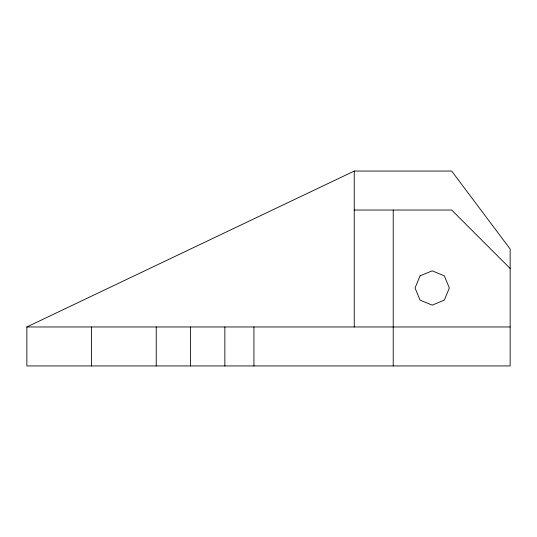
<?xml version="1.0" encoding="UTF-8"?>
<svg xmlns="http://www.w3.org/2000/svg" width="537" height="537" viewBox="0 0 537 537"><rect width="100%" height="100%" fill="white"/><g stroke="black" fill="none" stroke-linecap="round" stroke-linejoin="round"><path stroke-width="0.81" d="M354.245 326.966L354.245 171.061L451.684 171.061L510.15 249.014L510.15 365.939L26.85 365.939L26.85 326.966L354.245 171.061M393.225 365.939L393.225 210.034M354.245 210.034L451.684 210.034L510.15 268.5M26.85 326.966L510.15 326.966M253.934 326.966L253.934 365.939M224.855 326.966L224.855 365.939M190.548 326.966L190.548 365.939M156.24 326.966L156.24 365.939M91.545 326.966L91.545 365.939M420.075 275.864L415.047 287.986L420.075 300.116L432.198 305.137L444.327 300.116L449.348 287.986L444.327 275.864L432.198 270.836L420.075 275.864"/></g></svg>
